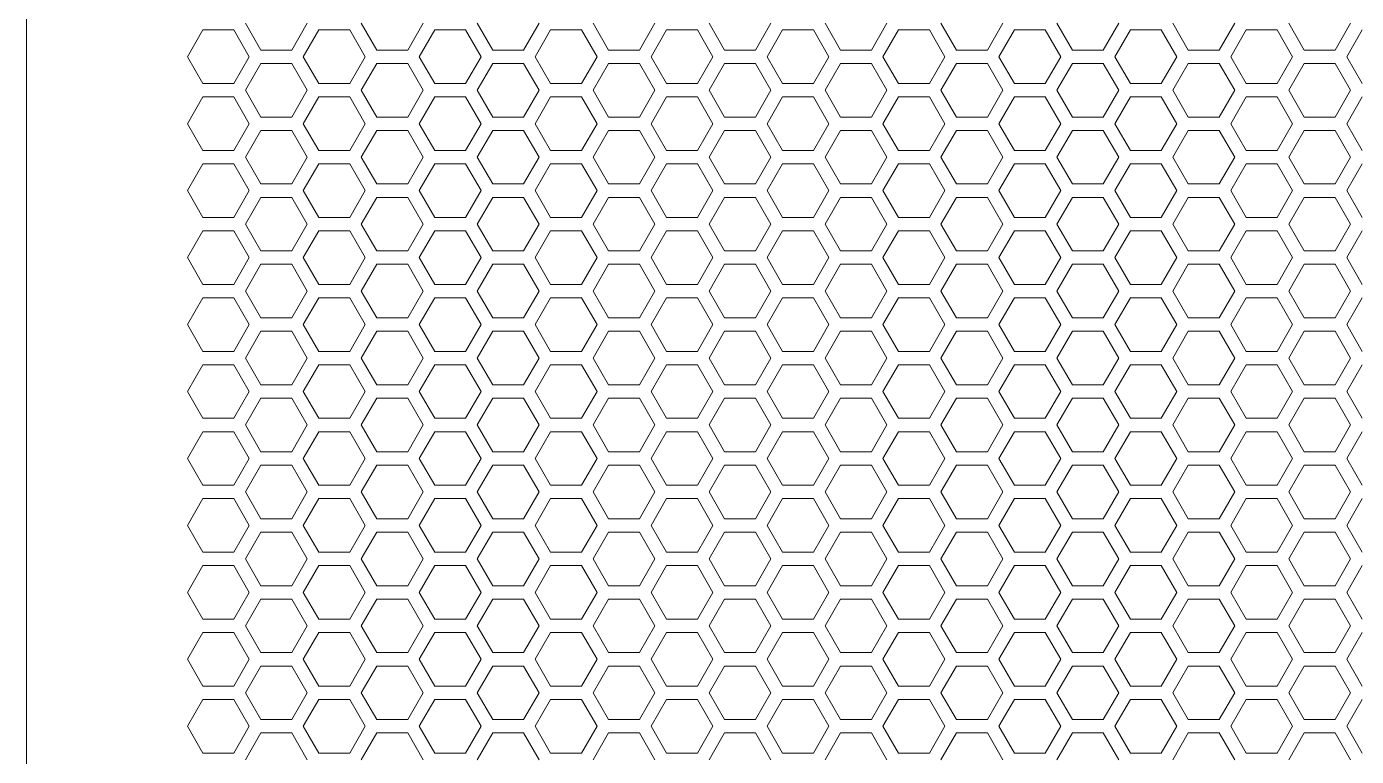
# Model space of a CAD drawing. Header units: millimetres. Extents: x 0 to 60, y -18 to 180.
# Drawn here: x 0 to 29.8, y 115.18 to 131.53 of the extents above; entities that cross this region are included whole.
import ezdxf

# ---------------------------------------------------------------- set-up
doc = ezdxf.new("R2010")
doc.units = ezdxf.units.MM

msp = doc.modelspace()

# ---------------------------------------------------------------- linework, layer by layer
at = {"lineweight": 5}
msp.add_line((0, 179), (0, 0), dxfattribs=at)
at = {"color": 0, "lineweight": 5}
for p, q in [((3.95, 131.458), (3.603, 130.858)), ((4.643, 131.458), (3.95, 131.458)), ((4.989, 130.858), (4.643, 131.458)), ((4.902, 131.608), (5.249, 131.008)), ((5.942, 131.008), (6.288, 131.608)), ((6.548, 131.458), (6.201, 130.858)), ((7.241, 131.458), (6.548, 131.458)), ((7.587, 130.858), (7.241, 131.458)), ((7.5, 131.608), (7.847, 131.008)), ((8.54, 131.008), (8.886, 131.608)), ((9.146, 131.458), (8.799, 130.858)), ((9.839, 131.458), (9.146, 131.458)), ((10.185, 130.858), (9.839, 131.458)), ((10.098, 131.608), (10.445, 131.008)), ((11.138, 131.008), (11.484, 131.608)), ((11.744, 131.458), (11.397, 130.858)), ((12.437, 131.458), (11.744, 131.458)), ((12.783, 130.858), (12.437, 131.458)), ((12.696, 131.608), (13.043, 131.008)), ((13.736, 131.008), (14.082, 131.608)), ((14.342, 131.458), (13.995, 130.858)), ((15.035, 131.458), (14.342, 131.458)), ((15.381, 130.858), (15.035, 131.458)), ((15.294, 131.608), (15.641, 131.008)), ((16.334, 131.008), (16.68, 131.608)), ((16.94, 131.458), (16.593, 130.858)), ((17.633, 131.458), (16.94, 131.458)), ((17.979, 130.858), (17.633, 131.458)), ((17.892, 131.608), (18.239, 131.008)), ((18.932, 131.008), (19.278, 131.608)), ((19.538, 131.458), (19.191, 130.858)), ((20.231, 131.458), (19.538, 131.458)), ((20.577, 130.858), (20.231, 131.458)), ((20.49, 131.608), (20.837, 131.008)), ((21.53, 131.008), (21.876, 131.608)), ((22.136, 131.458), (21.789, 130.858)), ((22.829, 131.458), (22.136, 131.458)), ((23.175, 130.858), (22.829, 131.458)), ((23.088, 131.608), (23.435, 131.008)), ((24.128, 131.008), (24.474, 131.608)), ((24.734, 131.458), (24.387, 130.858)), ((25.427, 131.458), (24.734, 131.458)), ((25.773, 130.858), (25.427, 131.458)), ((25.686, 131.608), (26.033, 131.008)), ((26.726, 131.008), (27.072, 131.608)), ((27.332, 131.458), (26.985, 130.858)), ((28.025, 131.458), (27.332, 131.458)), ((28.371, 130.858), (28.025, 131.458)), ((28.284, 131.608), (28.631, 131.008)), ((29.324, 131.008), (29.67, 131.608)), ((29.93, 131.458), (29.583, 130.858)), ((3.603, 130.858), (3.95, 130.258)), ((4.643, 130.258), (4.989, 130.858)), ((5.249, 131.008), (5.942, 131.008)), ((6.201, 130.858), (6.548, 130.258)), ((7.241, 130.258), (7.587, 130.858)), ((7.847, 131.008), (8.54, 131.008)), ((8.799, 130.858), (9.146, 130.258)), ((9.839, 130.258), (10.185, 130.858)), ((10.445, 131.008), (11.138, 131.008)), ((11.397, 130.858), (11.744, 130.258)), ((12.437, 130.258), (12.783, 130.858)), ((13.043, 131.008), (13.736, 131.008)), ((13.995, 130.858), (14.342, 130.258)), ((15.035, 130.258), (15.381, 130.858)), ((15.641, 131.008), (16.334, 131.008)), ((16.593, 130.858), (16.94, 130.258)), ((17.633, 130.258), (17.979, 130.858)), ((18.239, 131.008), (18.932, 131.008)), ((19.191, 130.858), (19.538, 130.258)), ((20.231, 130.258), (20.577, 130.858)), ((20.837, 131.008), (21.53, 131.008)), ((21.789, 130.858), (22.136, 130.258)), ((22.829, 130.258), (23.175, 130.858)), ((23.435, 131.008), (24.128, 131.008)), ((24.387, 130.858), (24.734, 130.258)), ((25.427, 130.258), (25.773, 130.858)), ((26.033, 131.008), (26.726, 131.008)), ((26.985, 130.858), (27.332, 130.258)), ((28.025, 130.258), (28.371, 130.858)), ((28.631, 131.008), (29.324, 131.008)), ((29.583, 130.858), (29.93, 130.258)), ((5.249, 130.708), (4.902, 130.108)), ((5.942, 130.708), (5.249, 130.708)), ((6.288, 130.108), (5.942, 130.708)), ((7.847, 130.708), (7.5, 130.108)), ((8.54, 130.708), (7.847, 130.708)), ((8.886, 130.108), (8.54, 130.708)), ((10.445, 130.708), (10.098, 130.108)), ((11.138, 130.708), (10.445, 130.708)), ((11.484, 130.108), (11.138, 130.708)), ((13.043, 130.708), (12.696, 130.108)), ((13.736, 130.708), (13.043, 130.708)), ((14.082, 130.108), (13.736, 130.708)), ((15.641, 130.708), (15.294, 130.108)), ((16.334, 130.708), (15.641, 130.708)), ((16.68, 130.108), (16.334, 130.708)), ((18.239, 130.708), (17.892, 130.108)), ((18.932, 130.708), (18.239, 130.708)), ((19.278, 130.108), (18.932, 130.708)), ((20.837, 130.708), (20.49, 130.108)), ((21.53, 130.708), (20.837, 130.708)), ((21.876, 130.108), (21.53, 130.708)), ((23.435, 130.708), (23.088, 130.108)), ((24.128, 130.708), (23.435, 130.708)), ((24.474, 130.108), (24.128, 130.708)), ((26.033, 130.708), (25.686, 130.108)), ((26.726, 130.708), (26.033, 130.708)), ((27.072, 130.108), (26.726, 130.708)), ((28.631, 130.708), (28.284, 130.108)), ((29.324, 130.708), (28.631, 130.708)), ((29.67, 130.108), (29.324, 130.708)), ((3.95, 130.258), (4.643, 130.258)), ((6.548, 130.258), (7.241, 130.258)), ((9.146, 130.258), (9.839, 130.258)), ((11.744, 130.258), (12.437, 130.258)), ((14.342, 130.258), (15.035, 130.258)), ((16.94, 130.258), (17.633, 130.258)), ((19.538, 130.258), (20.231, 130.258)), ((22.136, 130.258), (22.829, 130.258)), ((24.734, 130.258), (25.427, 130.258)), ((27.332, 130.258), (28.025, 130.258)), ((3.95, 129.958), (3.603, 129.358)), ((4.643, 129.958), (3.95, 129.958)), ((4.989, 129.358), (4.643, 129.958)), ((4.902, 130.108), (5.249, 129.508)), ((5.942, 129.508), (6.288, 130.108)), ((6.548, 129.958), (6.201, 129.358)), ((7.241, 129.958), (6.548, 129.958)), ((7.587, 129.358), (7.241, 129.958)), ((7.5, 130.108), (7.847, 129.508)), ((8.54, 129.508), (8.886, 130.108)), ((9.146, 129.958), (8.799, 129.358)), ((9.839, 129.958), (9.146, 129.958)), ((10.185, 129.358), (9.839, 129.958)), ((10.098, 130.108), (10.445, 129.508)), ((11.138, 129.508), (11.484, 130.108)), ((11.744, 129.958), (11.397, 129.358)), ((12.437, 129.958), (11.744, 129.958)), ((12.783, 129.358), (12.437, 129.958)), ((12.696, 130.108), (13.043, 129.508)), ((13.736, 129.508), (14.082, 130.108)), ((14.342, 129.958), (13.995, 129.358)), ((15.035, 129.958), (14.342, 129.958)), ((15.381, 129.358), (15.035, 129.958)), ((15.294, 130.108), (15.641, 129.508)), ((16.334, 129.508), (16.68, 130.108)), ((16.94, 129.958), (16.593, 129.358)), ((17.633, 129.958), (16.94, 129.958)), ((17.979, 129.358), (17.633, 129.958)), ((17.892, 130.108), (18.239, 129.508)), ((18.932, 129.508), (19.278, 130.108)), ((19.538, 129.958), (19.191, 129.358)), ((20.231, 129.958), (19.538, 129.958)), ((20.577, 129.358), (20.231, 129.958)), ((20.49, 130.108), (20.837, 129.508)), ((21.53, 129.508), (21.876, 130.108)), ((22.136, 129.958), (21.789, 129.358)), ((22.829, 129.958), (22.136, 129.958)), ((23.175, 129.358), (22.829, 129.958)), ((23.088, 130.108), (23.435, 129.508)), ((24.128, 129.508), (24.474, 130.108)), ((24.734, 129.958), (24.387, 129.358)), ((25.427, 129.958), (24.734, 129.958)), ((25.773, 129.358), (25.427, 129.958)), ((25.686, 130.108), (26.033, 129.508)), ((26.726, 129.508), (27.072, 130.108)), ((27.332, 129.958), (26.985, 129.358)), ((28.025, 129.958), (27.332, 129.958)), ((28.371, 129.358), (28.025, 129.958)), ((28.284, 130.108), (28.631, 129.508)), ((29.324, 129.508), (29.67, 130.108)), ((29.93, 129.958), (29.583, 129.358)), ((3.603, 129.358), (3.95, 128.758)), ((4.643, 128.758), (4.989, 129.358)), ((5.249, 129.508), (5.942, 129.508)), ((6.201, 129.358), (6.548, 128.758)), ((7.241, 128.758), (7.587, 129.358)), ((7.847, 129.508), (8.54, 129.508)), ((8.799, 129.358), (9.146, 128.758)), ((9.839, 128.758), (10.185, 129.358)), ((10.445, 129.508), (11.138, 129.508)), ((11.397, 129.358), (11.744, 128.758)), ((12.437, 128.758), (12.783, 129.358)), ((13.043, 129.508), (13.736, 129.508)), ((13.995, 129.358), (14.342, 128.758)), ((15.035, 128.758), (15.381, 129.358)), ((15.641, 129.508), (16.334, 129.508)), ((16.593, 129.358), (16.94, 128.758)), ((17.633, 128.758), (17.979, 129.358)), ((18.239, 129.508), (18.932, 129.508)), ((19.191, 129.358), (19.538, 128.758)), ((20.231, 128.758), (20.577, 129.358)), ((20.837, 129.508), (21.53, 129.508)), ((21.789, 129.358), (22.136, 128.758)), ((22.829, 128.758), (23.175, 129.358)), ((23.435, 129.508), (24.128, 129.508)), ((24.387, 129.358), (24.734, 128.758)), ((25.427, 128.758), (25.773, 129.358)), ((26.033, 129.508), (26.726, 129.508)), ((26.985, 129.358), (27.332, 128.758)), ((28.025, 128.758), (28.371, 129.358)), ((28.631, 129.508), (29.324, 129.508)), ((29.583, 129.358), (29.93, 128.758)), ((5.249, 129.208), (4.902, 128.608)), ((5.942, 129.208), (5.249, 129.208)), ((6.288, 128.608), (5.942, 129.208)), ((7.847, 129.208), (7.5, 128.608)), ((8.54, 129.208), (7.847, 129.208)), ((8.886, 128.608), (8.54, 129.208)), ((10.445, 129.208), (10.098, 128.608)), ((11.138, 129.208), (10.445, 129.208)), ((11.484, 128.608), (11.138, 129.208)), ((13.043, 129.208), (12.696, 128.608)), ((13.736, 129.208), (13.043, 129.208)), ((14.082, 128.608), (13.736, 129.208)), ((15.641, 129.208), (15.294, 128.608)), ((16.334, 129.208), (15.641, 129.208)), ((16.68, 128.608), (16.334, 129.208)), ((18.239, 129.208), (17.892, 128.608)), ((18.932, 129.208), (18.239, 129.208)), ((19.278, 128.608), (18.932, 129.208)), ((20.837, 129.208), (20.49, 128.608)), ((21.53, 129.208), (20.837, 129.208)), ((21.876, 128.608), (21.53, 129.208)), ((23.435, 129.208), (23.088, 128.608)), ((24.128, 129.208), (23.435, 129.208)), ((24.474, 128.608), (24.128, 129.208)), ((26.033, 129.208), (25.686, 128.608)), ((26.726, 129.208), (26.033, 129.208)), ((27.072, 128.608), (26.726, 129.208)), ((28.631, 129.208), (28.284, 128.608)), ((29.324, 129.208), (28.631, 129.208)), ((29.67, 128.608), (29.324, 129.208)), ((3.95, 128.758), (4.643, 128.758)), ((6.548, 128.758), (7.241, 128.758)), ((9.146, 128.758), (9.839, 128.758)), ((11.744, 128.758), (12.437, 128.758)), ((14.342, 128.758), (15.035, 128.758)), ((16.94, 128.758), (17.633, 128.758)), ((19.538, 128.758), (20.231, 128.758)), ((22.136, 128.758), (22.829, 128.758)), ((24.734, 128.758), (25.427, 128.758)), ((27.332, 128.758), (28.025, 128.758)), ((3.95, 128.458), (3.603, 127.858)), ((4.643, 128.458), (3.95, 128.458)), ((4.989, 127.858), (4.643, 128.458)), ((4.902, 128.608), (5.249, 128.008)), ((5.942, 128.008), (6.288, 128.608)), ((6.548, 128.458), (6.201, 127.858)), ((7.241, 128.458), (6.548, 128.458)), ((7.587, 127.858), (7.241, 128.458)), ((7.5, 128.608), (7.847, 128.008)), ((8.54, 128.008), (8.886, 128.608)), ((9.146, 128.458), (8.799, 127.858)), ((9.839, 128.458), (9.146, 128.458)), ((10.185, 127.858), (9.839, 128.458)), ((10.098, 128.608), (10.445, 128.008)), ((11.138, 128.008), (11.484, 128.608)), ((11.744, 128.458), (11.397, 127.858)), ((12.437, 128.458), (11.744, 128.458)), ((12.783, 127.858), (12.437, 128.458)), ((12.696, 128.608), (13.043, 128.008)), ((13.736, 128.008), (14.082, 128.608)), ((14.342, 128.458), (13.995, 127.858)), ((15.035, 128.458), (14.342, 128.458)), ((15.381, 127.858), (15.035, 128.458)), ((15.294, 128.608), (15.641, 128.008)), ((16.334, 128.008), (16.68, 128.608)), ((16.94, 128.458), (16.593, 127.858)), ((17.633, 128.458), (16.94, 128.458)), ((17.979, 127.858), (17.633, 128.458)), ((17.892, 128.608), (18.239, 128.008)), ((18.932, 128.008), (19.278, 128.608)), ((19.538, 128.458), (19.191, 127.858)), ((20.231, 128.458), (19.538, 128.458)), ((20.577, 127.858), (20.231, 128.458)), ((20.49, 128.608), (20.837, 128.008)), ((21.53, 128.008), (21.876, 128.608)), ((22.136, 128.458), (21.789, 127.858)), ((22.829, 128.458), (22.136, 128.458)), ((23.175, 127.858), (22.829, 128.458)), ((23.088, 128.608), (23.435, 128.008)), ((24.128, 128.008), (24.474, 128.608)), ((24.734, 128.458), (24.387, 127.858)), ((25.427, 128.458), (24.734, 128.458)), ((25.773, 127.858), (25.427, 128.458)), ((25.686, 128.608), (26.033, 128.008)), ((26.726, 128.008), (27.072, 128.608)), ((27.332, 128.458), (26.985, 127.858)), ((28.025, 128.458), (27.332, 128.458)), ((28.371, 127.858), (28.025, 128.458)), ((28.284, 128.608), (28.631, 128.008)), ((29.324, 128.008), (29.67, 128.608)), ((29.93, 128.458), (29.583, 127.858)), ((3.603, 127.858), (3.95, 127.258)), ((4.643, 127.258), (4.989, 127.858)), ((5.249, 128.008), (5.942, 128.008)), ((6.201, 127.858), (6.548, 127.258)), ((7.241, 127.258), (7.587, 127.858)), ((7.847, 128.008), (8.54, 128.008)), ((8.799, 127.858), (9.146, 127.258)), ((9.839, 127.258), (10.185, 127.858)), ((10.445, 128.008), (11.138, 128.008)), ((11.397, 127.858), (11.744, 127.258)), ((12.437, 127.258), (12.783, 127.858)), ((13.043, 128.008), (13.736, 128.008)), ((13.995, 127.858), (14.342, 127.258)), ((15.035, 127.258), (15.381, 127.858)), ((15.641, 128.008), (16.334, 128.008)), ((16.593, 127.858), (16.94, 127.258)), ((17.633, 127.258), (17.979, 127.858)), ((18.239, 128.008), (18.932, 128.008)), ((19.191, 127.858), (19.538, 127.258)), ((20.231, 127.258), (20.577, 127.858)), ((20.837, 128.008), (21.53, 128.008)), ((21.789, 127.858), (22.136, 127.258)), ((22.829, 127.258), (23.175, 127.858)), ((23.435, 128.008), (24.128, 128.008)), ((24.387, 127.858), (24.734, 127.258)), ((25.427, 127.258), (25.773, 127.858)), ((26.033, 128.008), (26.726, 128.008)), ((26.985, 127.858), (27.332, 127.258)), ((28.025, 127.258), (28.371, 127.858)), ((28.631, 128.008), (29.324, 128.008)), ((29.583, 127.858), (29.93, 127.258)), ((5.249, 127.708), (4.902, 127.108)), ((5.942, 127.708), (5.249, 127.708)), ((6.288, 127.108), (5.942, 127.708)), ((7.847, 127.708), (7.5, 127.108)), ((8.54, 127.708), (7.847, 127.708)), ((8.886, 127.108), (8.54, 127.708)), ((10.445, 127.708), (10.098, 127.108)), ((11.138, 127.708), (10.445, 127.708)), ((11.484, 127.108), (11.138, 127.708)), ((13.043, 127.708), (12.696, 127.108)), ((13.736, 127.708), (13.043, 127.708)), ((14.082, 127.108), (13.736, 127.708)), ((15.641, 127.708), (15.294, 127.108)), ((16.334, 127.708), (15.641, 127.708)), ((16.68, 127.108), (16.334, 127.708)), ((18.239, 127.708), (17.892, 127.108)), ((18.932, 127.708), (18.239, 127.708)), ((19.278, 127.108), (18.932, 127.708)), ((20.837, 127.708), (20.49, 127.108)), ((21.53, 127.708), (20.837, 127.708)), ((21.876, 127.108), (21.53, 127.708)), ((23.435, 127.708), (23.088, 127.108)), ((24.128, 127.708), (23.435, 127.708)), ((24.474, 127.108), (24.128, 127.708)), ((26.033, 127.708), (25.686, 127.108)), ((26.726, 127.708), (26.033, 127.708)), ((27.072, 127.108), (26.726, 127.708)), ((28.631, 127.708), (28.284, 127.108)), ((29.324, 127.708), (28.631, 127.708)), ((29.67, 127.108), (29.324, 127.708)), ((3.95, 127.258), (4.643, 127.258)), ((6.548, 127.258), (7.241, 127.258)), ((9.146, 127.258), (9.839, 127.258)), ((11.744, 127.258), (12.437, 127.258)), ((14.342, 127.258), (15.035, 127.258)), ((16.94, 127.258), (17.633, 127.258)), ((19.538, 127.258), (20.231, 127.258)), ((22.136, 127.258), (22.829, 127.258)), ((24.734, 127.258), (25.427, 127.258)), ((27.332, 127.258), (28.025, 127.258)), ((3.95, 126.958), (3.603, 126.358)), ((4.643, 126.958), (3.95, 126.958)), ((4.989, 126.358), (4.643, 126.958)), ((4.902, 127.108), (5.249, 126.508)), ((5.942, 126.508), (6.288, 127.108)), ((6.548, 126.958), (6.201, 126.358)), ((7.241, 126.958), (6.548, 126.958)), ((7.587, 126.358), (7.241, 126.958)), ((7.5, 127.108), (7.847, 126.508)), ((8.54, 126.508), (8.886, 127.108)), ((9.146, 126.958), (8.799, 126.358)), ((9.839, 126.958), (9.146, 126.958)), ((10.185, 126.358), (9.839, 126.958)), ((10.098, 127.108), (10.445, 126.508)), ((11.138, 126.508), (11.484, 127.108)), ((11.744, 126.958), (11.397, 126.358)), ((12.437, 126.958), (11.744, 126.958)), ((12.783, 126.358), (12.437, 126.958)), ((12.696, 127.108), (13.043, 126.508)), ((13.736, 126.508), (14.082, 127.108)), ((14.342, 126.958), (13.995, 126.358)), ((15.035, 126.958), (14.342, 126.958)), ((15.381, 126.358), (15.035, 126.958)), ((15.294, 127.108), (15.641, 126.508)), ((16.334, 126.508), (16.68, 127.108)), ((16.94, 126.958), (16.593, 126.358)), ((17.633, 126.958), (16.94, 126.958)), ((17.979, 126.358), (17.633, 126.958)), ((17.892, 127.108), (18.239, 126.508)), ((18.932, 126.508), (19.278, 127.108)), ((19.538, 126.958), (19.191, 126.358)), ((20.231, 126.958), (19.538, 126.958)), ((20.577, 126.358), (20.231, 126.958)), ((20.49, 127.108), (20.837, 126.508)), ((21.53, 126.508), (21.876, 127.108)), ((22.136, 126.958), (21.789, 126.358)), ((22.829, 126.958), (22.136, 126.958)), ((23.175, 126.358), (22.829, 126.958)), ((23.088, 127.108), (23.435, 126.508)), ((24.128, 126.508), (24.474, 127.108)), ((24.734, 126.958), (24.387, 126.358)), ((25.427, 126.958), (24.734, 126.958)), ((25.773, 126.358), (25.427, 126.958)), ((25.686, 127.108), (26.033, 126.508)), ((26.726, 126.508), (27.072, 127.108)), ((27.332, 126.958), (26.985, 126.358)), ((28.025, 126.958), (27.332, 126.958)), ((28.371, 126.358), (28.025, 126.958)), ((28.284, 127.108), (28.631, 126.508)), ((29.324, 126.508), (29.67, 127.108)), ((29.93, 126.958), (29.583, 126.358)), ((3.603, 126.358), (3.95, 125.758)), ((4.643, 125.758), (4.989, 126.358)), ((5.249, 126.508), (5.942, 126.508)), ((6.201, 126.358), (6.548, 125.758)), ((7.241, 125.758), (7.587, 126.358)), ((7.847, 126.508), (8.54, 126.508)), ((8.799, 126.358), (9.146, 125.758)), ((9.839, 125.758), (10.185, 126.358)), ((10.445, 126.508), (11.138, 126.508)), ((11.397, 126.358), (11.744, 125.758)), ((12.437, 125.758), (12.783, 126.358)), ((13.043, 126.508), (13.736, 126.508)), ((13.995, 126.358), (14.342, 125.758)), ((15.035, 125.758), (15.381, 126.358)), ((15.641, 126.508), (16.334, 126.508)), ((16.593, 126.358), (16.94, 125.758)), ((17.633, 125.758), (17.979, 126.358)), ((18.239, 126.508), (18.932, 126.508)), ((19.191, 126.358), (19.538, 125.758)), ((20.231, 125.758), (20.577, 126.358)), ((20.837, 126.508), (21.53, 126.508)), ((21.789, 126.358), (22.136, 125.758)), ((22.829, 125.758), (23.175, 126.358)), ((23.435, 126.508), (24.128, 126.508)), ((24.387, 126.358), (24.734, 125.758)), ((25.427, 125.758), (25.773, 126.358)), ((26.033, 126.508), (26.726, 126.508)), ((26.985, 126.358), (27.332, 125.758)), ((28.025, 125.758), (28.371, 126.358)), ((28.631, 126.508), (29.324, 126.508)), ((29.583, 126.358), (29.93, 125.758)), ((5.249, 126.208), (4.902, 125.608)), ((5.942, 126.208), (5.249, 126.208)), ((6.288, 125.608), (5.942, 126.208)), ((7.847, 126.208), (7.5, 125.608)), ((8.54, 126.208), (7.847, 126.208)), ((8.886, 125.608), (8.54, 126.208)), ((10.445, 126.208), (10.098, 125.608)), ((11.138, 126.208), (10.445, 126.208)), ((11.484, 125.608), (11.138, 126.208)), ((13.043, 126.208), (12.696, 125.608)), ((13.736, 126.208), (13.043, 126.208)), ((14.082, 125.608), (13.736, 126.208)), ((15.641, 126.208), (15.294, 125.608)), ((16.334, 126.208), (15.641, 126.208)), ((16.68, 125.608), (16.334, 126.208)), ((18.239, 126.208), (17.892, 125.608)), ((18.932, 126.208), (18.239, 126.208)), ((19.278, 125.608), (18.932, 126.208)), ((20.837, 126.208), (20.49, 125.608)), ((21.53, 126.208), (20.837, 126.208)), ((21.876, 125.608), (21.53, 126.208)), ((23.435, 126.208), (23.088, 125.608)), ((24.128, 126.208), (23.435, 126.208)), ((24.474, 125.608), (24.128, 126.208)), ((26.033, 126.208), (25.686, 125.608)), ((26.726, 126.208), (26.033, 126.208)), ((27.072, 125.608), (26.726, 126.208)), ((28.631, 126.208), (28.284, 125.608)), ((29.324, 126.208), (28.631, 126.208)), ((29.67, 125.608), (29.324, 126.208)), ((3.95, 125.758), (4.643, 125.758)), ((6.548, 125.758), (7.241, 125.758)), ((9.146, 125.758), (9.839, 125.758)), ((11.744, 125.758), (12.437, 125.758)), ((14.342, 125.758), (15.035, 125.758)), ((16.94, 125.758), (17.633, 125.758)), ((19.538, 125.758), (20.231, 125.758)), ((22.136, 125.758), (22.829, 125.758)), ((24.734, 125.758), (25.427, 125.758)), ((27.332, 125.758), (28.025, 125.758)), ((3.95, 125.458), (3.603, 124.858)), ((4.643, 125.458), (3.95, 125.458)), ((4.989, 124.858), (4.643, 125.458)), ((4.902, 125.608), (5.249, 125.008)), ((5.942, 125.008), (6.288, 125.608)), ((6.548, 125.458), (6.201, 124.858)), ((7.241, 125.458), (6.548, 125.458)), ((7.587, 124.858), (7.241, 125.458)), ((7.5, 125.608), (7.847, 125.008)), ((8.54, 125.008), (8.886, 125.608)), ((9.146, 125.458), (8.799, 124.858)), ((9.839, 125.458), (9.146, 125.458)), ((10.185, 124.858), (9.839, 125.458)), ((10.098, 125.608), (10.445, 125.008)), ((11.138, 125.008), (11.484, 125.608)), ((11.744, 125.458), (11.397, 124.858)), ((12.437, 125.458), (11.744, 125.458)), ((12.783, 124.858), (12.437, 125.458)), ((12.696, 125.608), (13.043, 125.008)), ((13.736, 125.008), (14.082, 125.608)), ((14.342, 125.458), (13.995, 124.858)), ((15.035, 125.458), (14.342, 125.458)), ((15.381, 124.858), (15.035, 125.458)), ((15.294, 125.608), (15.641, 125.008)), ((16.334, 125.008), (16.68, 125.608)), ((16.94, 125.458), (16.593, 124.858)), ((17.633, 125.458), (16.94, 125.458)), ((17.979, 124.858), (17.633, 125.458)), ((17.892, 125.608), (18.239, 125.008)), ((18.932, 125.008), (19.278, 125.608)), ((19.538, 125.458), (19.191, 124.858)), ((20.231, 125.458), (19.538, 125.458)), ((20.577, 124.858), (20.231, 125.458)), ((20.49, 125.608), (20.837, 125.008)), ((21.53, 125.008), (21.876, 125.608)), ((22.136, 125.458), (21.789, 124.858)), ((22.829, 125.458), (22.136, 125.458)), ((23.175, 124.858), (22.829, 125.458)), ((23.088, 125.608), (23.435, 125.008)), ((24.128, 125.008), (24.474, 125.608)), ((24.734, 125.458), (24.387, 124.858)), ((25.427, 125.458), (24.734, 125.458)), ((25.773, 124.858), (25.427, 125.458)), ((25.686, 125.608), (26.033, 125.008)), ((26.726, 125.008), (27.072, 125.608)), ((27.332, 125.458), (26.985, 124.858)), ((28.025, 125.458), (27.332, 125.458)), ((28.371, 124.858), (28.025, 125.458)), ((28.284, 125.608), (28.631, 125.008)), ((29.324, 125.008), (29.67, 125.608)), ((29.93, 125.458), (29.583, 124.858)), ((5.249, 125.008), (5.942, 125.008)), ((7.847, 125.008), (8.54, 125.008)), ((10.445, 125.008), (11.138, 125.008)), ((13.043, 125.008), (13.736, 125.008)), ((15.641, 125.008), (16.334, 125.008)), ((18.239, 125.008), (18.932, 125.008)), ((20.837, 125.008), (21.53, 125.008)), ((23.435, 125.008), (24.128, 125.008)), ((26.033, 125.008), (26.726, 125.008)), ((28.631, 125.008), (29.324, 125.008)), ((3.603, 124.858), (3.95, 124.258)), ((4.643, 124.258), (4.989, 124.858)), ((5.249, 124.708), (4.902, 124.108)), ((5.942, 124.708), (5.249, 124.708)), ((6.288, 124.108), (5.942, 124.708)), ((6.201, 124.858), (6.548, 124.258)), ((7.241, 124.258), (7.587, 124.858)), ((7.847, 124.708), (7.5, 124.108)), ((8.54, 124.708), (7.847, 124.708)), ((8.886, 124.108), (8.54, 124.708)), ((8.799, 124.858), (9.146, 124.258)), ((9.839, 124.258), (10.185, 124.858)), ((10.445, 124.708), (10.098, 124.108)), ((11.138, 124.708), (10.445, 124.708)), ((11.484, 124.108), (11.138, 124.708)), ((11.397, 124.858), (11.744, 124.258)), ((12.437, 124.258), (12.783, 124.858)), ((13.043, 124.708), (12.696, 124.108)), ((13.736, 124.708), (13.043, 124.708)), ((14.082, 124.108), (13.736, 124.708)), ((13.995, 124.858), (14.342, 124.258)), ((15.035, 124.258), (15.381, 124.858)), ((15.641, 124.708), (15.294, 124.108)), ((16.334, 124.708), (15.641, 124.708)), ((16.68, 124.108), (16.334, 124.708)), ((16.593, 124.858), (16.94, 124.258)), ((17.633, 124.258), (17.979, 124.858)), ((18.239, 124.708), (17.892, 124.108)), ((18.932, 124.708), (18.239, 124.708)), ((19.278, 124.108), (18.932, 124.708)), ((19.191, 124.858), (19.538, 124.258)), ((20.231, 124.258), (20.577, 124.858)), ((20.837, 124.708), (20.49, 124.108)), ((21.53, 124.708), (20.837, 124.708)), ((21.876, 124.108), (21.53, 124.708)), ((21.789, 124.858), (22.136, 124.258)), ((22.829, 124.258), (23.175, 124.858)), ((23.435, 124.708), (23.088, 124.108)), ((24.128, 124.708), (23.435, 124.708)), ((24.474, 124.108), (24.128, 124.708)), ((24.387, 124.858), (24.734, 124.258)), ((25.427, 124.258), (25.773, 124.858)), ((26.033, 124.708), (25.686, 124.108)), ((26.726, 124.708), (26.033, 124.708)), ((27.072, 124.108), (26.726, 124.708)), ((26.985, 124.858), (27.332, 124.258)), ((28.025, 124.258), (28.371, 124.858)), ((28.631, 124.708), (28.284, 124.108)), ((29.324, 124.708), (28.631, 124.708)), ((29.67, 124.108), (29.324, 124.708)), ((29.583, 124.858), (29.93, 124.258)), ((3.95, 124.258), (4.643, 124.258)), ((4.902, 124.108), (5.249, 123.508)), ((5.942, 123.508), (6.288, 124.108)), ((6.548, 124.258), (7.241, 124.258)), ((7.5, 124.108), (7.847, 123.508)), ((8.54, 123.508), (8.886, 124.108)), ((9.146, 124.258), (9.839, 124.258)), ((10.098, 124.108), (10.445, 123.508)), ((11.138, 123.508), (11.484, 124.108)), ((11.744, 124.258), (12.437, 124.258)), ((12.696, 124.108), (13.043, 123.508)), ((13.736, 123.508), (14.082, 124.108)), ((14.342, 124.258), (15.035, 124.258)), ((15.294, 124.108), (15.641, 123.508)), ((16.334, 123.508), (16.68, 124.108)), ((16.94, 124.258), (17.633, 124.258)), ((17.892, 124.108), (18.239, 123.508)), ((18.932, 123.508), (19.278, 124.108)), ((19.538, 124.258), (20.231, 124.258)), ((20.49, 124.108), (20.837, 123.508)), ((21.53, 123.508), (21.876, 124.108)), ((22.136, 124.258), (22.829, 124.258)), ((23.088, 124.108), (23.435, 123.508)), ((24.128, 123.508), (24.474, 124.108)), ((24.734, 124.258), (25.427, 124.258)), ((25.686, 124.108), (26.033, 123.508)), ((26.726, 123.508), (27.072, 124.108)), ((27.332, 124.258), (28.025, 124.258)), ((28.284, 124.108), (28.631, 123.508)), ((29.324, 123.508), (29.67, 124.108)), ((3.95, 123.958), (3.603, 123.358)), ((4.643, 123.958), (3.95, 123.958)), ((4.989, 123.358), (4.643, 123.958)), ((6.548, 123.958), (6.201, 123.358)), ((7.241, 123.958), (6.548, 123.958)), ((7.587, 123.358), (7.241, 123.958)), ((9.146, 123.958), (8.799, 123.358)), ((9.839, 123.958), (9.146, 123.958)), ((10.185, 123.358), (9.839, 123.958)), ((11.744, 123.958), (11.397, 123.358)), ((12.437, 123.958), (11.744, 123.958)), ((12.783, 123.358), (12.437, 123.958)), ((14.342, 123.958), (13.995, 123.358)), ((15.035, 123.958), (14.342, 123.958)), ((15.381, 123.358), (15.035, 123.958)), ((16.94, 123.958), (16.593, 123.358)), ((17.633, 123.958), (16.94, 123.958)), ((17.979, 123.358), (17.633, 123.958)), ((19.538, 123.958), (19.191, 123.358)), ((20.231, 123.958), (19.538, 123.958)), ((20.577, 123.358), (20.231, 123.958)), ((22.136, 123.958), (21.789, 123.358)), ((22.829, 123.958), (22.136, 123.958)), ((23.175, 123.358), (22.829, 123.958)), ((24.734, 123.958), (24.387, 123.358)), ((25.427, 123.958), (24.734, 123.958)), ((25.773, 123.358), (25.427, 123.958)), ((27.332, 123.958), (26.985, 123.358)), ((28.025, 123.958), (27.332, 123.958)), ((28.371, 123.358), (28.025, 123.958)), ((29.93, 123.958), (29.583, 123.358)), ((5.249, 123.508), (5.942, 123.508)), ((7.847, 123.508), (8.54, 123.508)), ((10.445, 123.508), (11.138, 123.508)), ((13.043, 123.508), (13.736, 123.508)), ((15.641, 123.508), (16.334, 123.508)), ((18.239, 123.508), (18.932, 123.508)), ((20.837, 123.508), (21.53, 123.508)), ((23.435, 123.508), (24.128, 123.508)), ((26.033, 123.508), (26.726, 123.508)), ((28.631, 123.508), (29.324, 123.508)), ((3.603, 123.358), (3.95, 122.758)), ((4.643, 122.758), (4.989, 123.358)), ((5.249, 123.208), (4.902, 122.608)), ((5.942, 123.208), (5.249, 123.208)), ((6.288, 122.608), (5.942, 123.208)), ((6.201, 123.358), (6.548, 122.758)), ((7.241, 122.758), (7.587, 123.358)), ((7.847, 123.208), (7.5, 122.608)), ((8.54, 123.208), (7.847, 123.208)), ((8.886, 122.608), (8.54, 123.208)), ((8.799, 123.358), (9.146, 122.758)), ((9.839, 122.758), (10.185, 123.358)), ((10.445, 123.208), (10.098, 122.608)), ((11.138, 123.208), (10.445, 123.208)), ((11.484, 122.608), (11.138, 123.208)), ((11.397, 123.358), (11.744, 122.758)), ((12.437, 122.758), (12.783, 123.358)), ((13.043, 123.208), (12.696, 122.608)), ((13.736, 123.208), (13.043, 123.208)), ((14.082, 122.608), (13.736, 123.208)), ((13.995, 123.358), (14.342, 122.758)), ((15.035, 122.758), (15.381, 123.358)), ((15.641, 123.208), (15.294, 122.608)), ((16.334, 123.208), (15.641, 123.208)), ((16.68, 122.608), (16.334, 123.208)), ((16.593, 123.358), (16.94, 122.758)), ((17.633, 122.758), (17.979, 123.358)), ((18.239, 123.208), (17.892, 122.608)), ((18.932, 123.208), (18.239, 123.208)), ((19.278, 122.608), (18.932, 123.208)), ((19.191, 123.358), (19.538, 122.758)), ((20.231, 122.758), (20.577, 123.358)), ((20.837, 123.208), (20.49, 122.608)), ((21.53, 123.208), (20.837, 123.208)), ((21.876, 122.608), (21.53, 123.208)), ((21.789, 123.358), (22.136, 122.758)), ((22.829, 122.758), (23.175, 123.358)), ((23.435, 123.208), (23.088, 122.608)), ((24.128, 123.208), (23.435, 123.208)), ((24.474, 122.608), (24.128, 123.208)), ((24.387, 123.358), (24.734, 122.758)), ((25.427, 122.758), (25.773, 123.358)), ((26.033, 123.208), (25.686, 122.608)), ((26.726, 123.208), (26.033, 123.208)), ((27.072, 122.608), (26.726, 123.208)), ((26.985, 123.358), (27.332, 122.758)), ((28.025, 122.758), (28.371, 123.358)), ((28.631, 123.208), (28.284, 122.608)), ((29.324, 123.208), (28.631, 123.208)), ((29.67, 122.608), (29.324, 123.208)), ((29.583, 123.358), (29.93, 122.758)), ((3.95, 122.758), (4.643, 122.758)), ((4.902, 122.608), (5.249, 122.008)), ((5.942, 122.008), (6.288, 122.608)), ((6.548, 122.758), (7.241, 122.758)), ((7.5, 122.608), (7.847, 122.008)), ((8.54, 122.008), (8.886, 122.608)), ((9.146, 122.758), (9.839, 122.758)), ((10.098, 122.608), (10.445, 122.008)), ((11.138, 122.008), (11.484, 122.608)), ((11.744, 122.758), (12.437, 122.758)), ((12.696, 122.608), (13.043, 122.008)), ((13.736, 122.008), (14.082, 122.608)), ((14.342, 122.758), (15.035, 122.758)), ((15.294, 122.608), (15.641, 122.008)), ((16.334, 122.008), (16.68, 122.608)), ((16.94, 122.758), (17.633, 122.758)), ((17.892, 122.608), (18.239, 122.008)), ((18.932, 122.008), (19.278, 122.608)), ((19.538, 122.758), (20.231, 122.758)), ((20.49, 122.608), (20.837, 122.008)), ((21.53, 122.008), (21.876, 122.608)), ((22.136, 122.758), (22.829, 122.758)), ((23.088, 122.608), (23.435, 122.008)), ((24.128, 122.008), (24.474, 122.608)), ((24.734, 122.758), (25.427, 122.758)), ((25.686, 122.608), (26.033, 122.008)), ((26.726, 122.008), (27.072, 122.608)), ((27.332, 122.758), (28.025, 122.758)), ((28.284, 122.608), (28.631, 122.008)), ((29.324, 122.008), (29.67, 122.608)), ((3.95, 122.458), (3.603, 121.858)), ((4.643, 122.458), (3.95, 122.458)), ((4.989, 121.858), (4.643, 122.458)), ((6.548, 122.458), (6.201, 121.858)), ((7.241, 122.458), (6.548, 122.458)), ((7.587, 121.858), (7.241, 122.458)), ((9.146, 122.458), (8.799, 121.858)), ((9.839, 122.458), (9.146, 122.458)), ((10.185, 121.858), (9.839, 122.458)), ((11.744, 122.458), (11.397, 121.858)), ((12.437, 122.458), (11.744, 122.458)), ((12.783, 121.858), (12.437, 122.458)), ((14.342, 122.458), (13.995, 121.858)), ((15.035, 122.458), (14.342, 122.458)), ((15.381, 121.858), (15.035, 122.458)), ((16.94, 122.458), (16.593, 121.858)), ((17.633, 122.458), (16.94, 122.458)), ((17.979, 121.858), (17.633, 122.458)), ((19.538, 122.458), (19.191, 121.858)), ((20.231, 122.458), (19.538, 122.458)), ((20.577, 121.858), (20.231, 122.458)), ((22.136, 122.458), (21.789, 121.858)), ((22.829, 122.458), (22.136, 122.458)), ((23.175, 121.858), (22.829, 122.458)), ((24.734, 122.458), (24.387, 121.858)), ((25.427, 122.458), (24.734, 122.458)), ((25.773, 121.858), (25.427, 122.458)), ((27.332, 122.458), (26.985, 121.858)), ((28.025, 122.458), (27.332, 122.458)), ((28.371, 121.858), (28.025, 122.458)), ((29.93, 122.458), (29.583, 121.858)), ((5.249, 122.008), (5.942, 122.008)), ((7.847, 122.008), (8.54, 122.008)), ((10.445, 122.008), (11.138, 122.008)), ((13.043, 122.008), (13.736, 122.008)), ((15.641, 122.008), (16.334, 122.008)), ((18.239, 122.008), (18.932, 122.008)), ((20.837, 122.008), (21.53, 122.008)), ((23.435, 122.008), (24.128, 122.008)), ((26.033, 122.008), (26.726, 122.008)), ((28.631, 122.008), (29.324, 122.008)), ((3.603, 121.858), (3.95, 121.258)), ((4.643, 121.258), (4.989, 121.858)), ((5.249, 121.708), (4.902, 121.108)), ((5.942, 121.708), (5.249, 121.708)), ((6.288, 121.108), (5.942, 121.708)), ((6.201, 121.858), (6.548, 121.258)), ((7.241, 121.258), (7.587, 121.858)), ((7.847, 121.708), (7.5, 121.108)), ((8.54, 121.708), (7.847, 121.708)), ((8.886, 121.108), (8.54, 121.708)), ((8.799, 121.858), (9.146, 121.258)), ((9.839, 121.258), (10.185, 121.858)), ((10.445, 121.708), (10.098, 121.108)), ((11.138, 121.708), (10.445, 121.708)), ((11.484, 121.108), (11.138, 121.708)), ((11.397, 121.858), (11.744, 121.258)), ((12.437, 121.258), (12.783, 121.858)), ((13.043, 121.708), (12.696, 121.108)), ((13.736, 121.708), (13.043, 121.708)), ((14.082, 121.108), (13.736, 121.708)), ((13.995, 121.858), (14.342, 121.258)), ((15.035, 121.258), (15.381, 121.858)), ((15.641, 121.708), (15.294, 121.108)), ((16.334, 121.708), (15.641, 121.708)), ((16.68, 121.108), (16.334, 121.708)), ((16.593, 121.858), (16.94, 121.258)), ((17.633, 121.258), (17.979, 121.858)), ((18.239, 121.708), (17.892, 121.108)), ((18.932, 121.708), (18.239, 121.708)), ((19.278, 121.108), (18.932, 121.708)), ((19.191, 121.858), (19.538, 121.258)), ((20.231, 121.258), (20.577, 121.858)), ((20.837, 121.708), (20.49, 121.108)), ((21.53, 121.708), (20.837, 121.708)), ((21.876, 121.108), (21.53, 121.708)), ((21.789, 121.858), (22.136, 121.258)), ((22.829, 121.258), (23.175, 121.858)), ((23.435, 121.708), (23.088, 121.108)), ((24.128, 121.708), (23.435, 121.708)), ((24.474, 121.108), (24.128, 121.708)), ((24.387, 121.858), (24.734, 121.258)), ((25.427, 121.258), (25.773, 121.858)), ((26.033, 121.708), (25.686, 121.108)), ((26.726, 121.708), (26.033, 121.708)), ((27.072, 121.108), (26.726, 121.708)), ((26.985, 121.858), (27.332, 121.258)), ((28.025, 121.258), (28.371, 121.858)), ((28.631, 121.708), (28.284, 121.108)), ((29.324, 121.708), (28.631, 121.708)), ((29.67, 121.108), (29.324, 121.708)), ((29.583, 121.858), (29.93, 121.258)), ((3.95, 121.258), (4.643, 121.258)), ((4.902, 121.108), (5.249, 120.508)), ((5.942, 120.508), (6.288, 121.108)), ((6.548, 121.258), (7.241, 121.258)), ((7.5, 121.108), (7.847, 120.508)), ((8.54, 120.508), (8.886, 121.108)), ((9.146, 121.258), (9.839, 121.258)), ((10.098, 121.108), (10.445, 120.508)), ((11.138, 120.508), (11.484, 121.108)), ((11.744, 121.258), (12.437, 121.258)), ((12.696, 121.108), (13.043, 120.508)), ((13.736, 120.508), (14.082, 121.108)), ((14.342, 121.258), (15.035, 121.258)), ((15.294, 121.108), (15.641, 120.508)), ((16.334, 120.508), (16.68, 121.108)), ((16.94, 121.258), (17.633, 121.258)), ((17.892, 121.108), (18.239, 120.508)), ((18.932, 120.508), (19.278, 121.108)), ((19.538, 121.258), (20.231, 121.258)), ((20.49, 121.108), (20.837, 120.508)), ((21.53, 120.508), (21.876, 121.108)), ((22.136, 121.258), (22.829, 121.258)), ((23.088, 121.108), (23.435, 120.508)), ((24.128, 120.508), (24.474, 121.108)), ((24.734, 121.258), (25.427, 121.258)), ((25.686, 121.108), (26.033, 120.508)), ((26.726, 120.508), (27.072, 121.108)), ((27.332, 121.258), (28.025, 121.258)), ((28.284, 121.108), (28.631, 120.508)), ((29.324, 120.508), (29.67, 121.108)), ((3.95, 120.958), (3.603, 120.358)), ((4.643, 120.958), (3.95, 120.958)), ((4.989, 120.358), (4.643, 120.958)), ((6.548, 120.958), (6.201, 120.358)), ((7.241, 120.958), (6.548, 120.958)), ((7.587, 120.358), (7.241, 120.958)), ((9.146, 120.958), (8.799, 120.358)), ((9.839, 120.958), (9.146, 120.958)), ((10.185, 120.358), (9.839, 120.958)), ((11.744, 120.958), (11.397, 120.358)), ((12.437, 120.958), (11.744, 120.958)), ((12.783, 120.358), (12.437, 120.958)), ((14.342, 120.958), (13.995, 120.358)), ((15.035, 120.958), (14.342, 120.958)), ((15.381, 120.358), (15.035, 120.958)), ((16.94, 120.958), (16.593, 120.358)), ((17.633, 120.958), (16.94, 120.958)), ((17.979, 120.358), (17.633, 120.958)), ((19.538, 120.958), (19.191, 120.358)), ((20.231, 120.958), (19.538, 120.958)), ((20.577, 120.358), (20.231, 120.958)), ((22.136, 120.958), (21.789, 120.358)), ((22.829, 120.958), (22.136, 120.958)), ((23.175, 120.358), (22.829, 120.958)), ((24.734, 120.958), (24.387, 120.358)), ((25.427, 120.958), (24.734, 120.958)), ((25.773, 120.358), (25.427, 120.958)), ((27.332, 120.958), (26.985, 120.358)), ((28.025, 120.958), (27.332, 120.958)), ((28.371, 120.358), (28.025, 120.958)), ((29.93, 120.958), (29.583, 120.358)), ((5.249, 120.508), (5.942, 120.508)), ((7.847, 120.508), (8.54, 120.508)), ((10.445, 120.508), (11.138, 120.508)), ((13.043, 120.508), (13.736, 120.508)), ((15.641, 120.508), (16.334, 120.508)), ((18.239, 120.508), (18.932, 120.508)), ((20.837, 120.508), (21.53, 120.508)), ((23.435, 120.508), (24.128, 120.508)), ((26.033, 120.508), (26.726, 120.508)), ((28.631, 120.508), (29.324, 120.508)), ((3.603, 120.358), (3.95, 119.758)), ((4.643, 119.758), (4.989, 120.358)), ((5.249, 120.208), (4.902, 119.608)), ((5.942, 120.208), (5.249, 120.208)), ((6.288, 119.608), (5.942, 120.208)), ((6.201, 120.358), (6.548, 119.758)), ((7.241, 119.758), (7.587, 120.358)), ((7.847, 120.208), (7.5, 119.608)), ((8.54, 120.208), (7.847, 120.208)), ((8.886, 119.608), (8.54, 120.208)), ((8.799, 120.358), (9.146, 119.758)), ((9.839, 119.758), (10.185, 120.358)), ((10.445, 120.208), (10.098, 119.608)), ((11.138, 120.208), (10.445, 120.208)), ((11.484, 119.608), (11.138, 120.208)), ((11.397, 120.358), (11.744, 119.758)), ((12.437, 119.758), (12.783, 120.358)), ((13.043, 120.208), (12.696, 119.608)), ((13.736, 120.208), (13.043, 120.208)), ((14.082, 119.608), (13.736, 120.208)), ((13.995, 120.358), (14.342, 119.758)), ((15.035, 119.758), (15.381, 120.358)), ((15.641, 120.208), (15.294, 119.608)), ((16.334, 120.208), (15.641, 120.208)), ((16.68, 119.608), (16.334, 120.208)), ((16.593, 120.358), (16.94, 119.758)), ((17.633, 119.758), (17.979, 120.358)), ((18.239, 120.208), (17.892, 119.608)), ((18.932, 120.208), (18.239, 120.208)), ((19.278, 119.608), (18.932, 120.208)), ((19.191, 120.358), (19.538, 119.758)), ((20.231, 119.758), (20.577, 120.358)), ((20.837, 120.208), (20.49, 119.608)), ((21.53, 120.208), (20.837, 120.208)), ((21.876, 119.608), (21.53, 120.208)), ((21.789, 120.358), (22.136, 119.758)), ((22.829, 119.758), (23.175, 120.358)), ((23.435, 120.208), (23.088, 119.608)), ((24.128, 120.208), (23.435, 120.208)), ((24.474, 119.608), (24.128, 120.208)), ((24.387, 120.358), (24.734, 119.758)), ((25.427, 119.758), (25.773, 120.358)), ((26.033, 120.208), (25.686, 119.608)), ((26.726, 120.208), (26.033, 120.208)), ((27.072, 119.608), (26.726, 120.208)), ((26.985, 120.358), (27.332, 119.758)), ((28.025, 119.758), (28.371, 120.358)), ((28.631, 120.208), (28.284, 119.608)), ((29.324, 120.208), (28.631, 120.208)), ((29.67, 119.608), (29.324, 120.208)), ((29.583, 120.358), (29.93, 119.758)), ((3.95, 119.758), (4.643, 119.758)), ((4.902, 119.608), (5.249, 119.008)), ((5.942, 119.008), (6.288, 119.608)), ((6.548, 119.758), (7.241, 119.758)), ((7.5, 119.608), (7.847, 119.008)), ((8.54, 119.008), (8.886, 119.608)), ((9.146, 119.758), (9.839, 119.758)), ((10.098, 119.608), (10.445, 119.008)), ((11.138, 119.008), (11.484, 119.608)), ((11.744, 119.758), (12.437, 119.758)), ((12.696, 119.608), (13.043, 119.008)), ((13.736, 119.008), (14.082, 119.608)), ((14.342, 119.758), (15.035, 119.758)), ((15.294, 119.608), (15.641, 119.008)), ((16.334, 119.008), (16.68, 119.608)), ((16.94, 119.758), (17.633, 119.758)), ((17.892, 119.608), (18.239, 119.008)), ((18.932, 119.008), (19.278, 119.608)), ((19.538, 119.758), (20.231, 119.758)), ((20.49, 119.608), (20.837, 119.008)), ((21.53, 119.008), (21.876, 119.608)), ((22.136, 119.758), (22.829, 119.758)), ((23.088, 119.608), (23.435, 119.008)), ((24.128, 119.008), (24.474, 119.608)), ((24.734, 119.758), (25.427, 119.758)), ((25.686, 119.608), (26.033, 119.008)), ((26.726, 119.008), (27.072, 119.608)), ((27.332, 119.758), (28.025, 119.758)), ((28.284, 119.608), (28.631, 119.008)), ((29.324, 119.008), (29.67, 119.608)), ((3.95, 119.458), (3.603, 118.858)), ((4.643, 119.458), (3.95, 119.458)), ((4.989, 118.858), (4.643, 119.458)), ((6.548, 119.458), (6.201, 118.858)), ((7.241, 119.458), (6.548, 119.458)), ((7.587, 118.858), (7.241, 119.458)), ((9.146, 119.458), (8.799, 118.858)), ((9.839, 119.458), (9.146, 119.458)), ((10.185, 118.858), (9.839, 119.458)), ((11.744, 119.458), (11.397, 118.858)), ((12.437, 119.458), (11.744, 119.458)), ((12.783, 118.858), (12.437, 119.458)), ((14.342, 119.458), (13.995, 118.858)), ((15.035, 119.458), (14.342, 119.458)), ((15.381, 118.858), (15.035, 119.458)), ((16.94, 119.458), (16.593, 118.858)), ((17.633, 119.458), (16.94, 119.458)), ((17.979, 118.858), (17.633, 119.458)), ((19.538, 119.458), (19.191, 118.858)), ((20.231, 119.458), (19.538, 119.458)), ((20.577, 118.858), (20.231, 119.458)), ((22.136, 119.458), (21.789, 118.858)), ((22.829, 119.458), (22.136, 119.458)), ((23.175, 118.858), (22.829, 119.458)), ((24.734, 119.458), (24.387, 118.858)), ((25.427, 119.458), (24.734, 119.458)), ((25.773, 118.858), (25.427, 119.458)), ((27.332, 119.458), (26.985, 118.858)), ((28.025, 119.458), (27.332, 119.458)), ((28.371, 118.858), (28.025, 119.458)), ((29.93, 119.458), (29.583, 118.858)), ((5.249, 119.008), (5.942, 119.008)), ((7.847, 119.008), (8.54, 119.008)), ((10.445, 119.008), (11.138, 119.008)), ((13.043, 119.008), (13.736, 119.008)), ((15.641, 119.008), (16.334, 119.008)), ((18.239, 119.008), (18.932, 119.008)), ((20.837, 119.008), (21.53, 119.008)), ((23.435, 119.008), (24.128, 119.008)), ((26.033, 119.008), (26.726, 119.008)), ((28.631, 119.008), (29.324, 119.008)), ((3.603, 118.858), (3.95, 118.258)), ((4.643, 118.258), (4.989, 118.858)), ((5.249, 118.708), (4.902, 118.108)), ((5.942, 118.708), (5.249, 118.708)), ((6.288, 118.108), (5.942, 118.708)), ((6.201, 118.858), (6.548, 118.258)), ((7.241, 118.258), (7.587, 118.858)), ((7.847, 118.708), (7.5, 118.108)), ((8.54, 118.708), (7.847, 118.708)), ((8.886, 118.108), (8.54, 118.708)), ((8.799, 118.858), (9.146, 118.258)), ((9.839, 118.258), (10.185, 118.858)), ((10.445, 118.708), (10.098, 118.108)), ((11.138, 118.708), (10.445, 118.708)), ((11.484, 118.108), (11.138, 118.708)), ((11.397, 118.858), (11.744, 118.258)), ((12.437, 118.258), (12.783, 118.858)), ((13.043, 118.708), (12.696, 118.108)), ((13.736, 118.708), (13.043, 118.708)), ((14.082, 118.108), (13.736, 118.708)), ((13.995, 118.858), (14.342, 118.258)), ((15.035, 118.258), (15.381, 118.858)), ((15.641, 118.708), (15.294, 118.108)), ((16.334, 118.708), (15.641, 118.708)), ((16.68, 118.108), (16.334, 118.708)), ((16.593, 118.858), (16.94, 118.258)), ((17.633, 118.258), (17.979, 118.858)), ((18.239, 118.708), (17.892, 118.108)), ((18.932, 118.708), (18.239, 118.708)), ((19.278, 118.108), (18.932, 118.708)), ((19.191, 118.858), (19.538, 118.258)), ((20.231, 118.258), (20.577, 118.858)), ((20.837, 118.708), (20.49, 118.108)), ((21.53, 118.708), (20.837, 118.708)), ((21.876, 118.108), (21.53, 118.708)), ((21.789, 118.858), (22.136, 118.258)), ((22.829, 118.258), (23.175, 118.858)), ((23.435, 118.708), (23.088, 118.108)), ((24.128, 118.708), (23.435, 118.708)), ((24.474, 118.108), (24.128, 118.708)), ((24.387, 118.858), (24.734, 118.258)), ((25.427, 118.258), (25.773, 118.858)), ((26.033, 118.708), (25.686, 118.108)), ((26.726, 118.708), (26.033, 118.708)), ((27.072, 118.108), (26.726, 118.708)), ((26.985, 118.858), (27.332, 118.258)), ((28.025, 118.258), (28.371, 118.858)), ((28.631, 118.708), (28.284, 118.108)), ((29.324, 118.708), (28.631, 118.708)), ((29.67, 118.108), (29.324, 118.708)), ((29.583, 118.858), (29.93, 118.258)), ((3.95, 118.258), (4.643, 118.258)), ((4.902, 118.108), (5.249, 117.508)), ((5.942, 117.508), (6.288, 118.108)), ((6.548, 118.258), (7.241, 118.258)), ((7.5, 118.108), (7.847, 117.508)), ((8.54, 117.508), (8.886, 118.108)), ((9.146, 118.258), (9.839, 118.258)), ((10.098, 118.108), (10.445, 117.508)), ((11.138, 117.508), (11.484, 118.108)), ((11.744, 118.258), (12.437, 118.258)), ((12.696, 118.108), (13.043, 117.508)), ((13.736, 117.508), (14.082, 118.108)), ((14.342, 118.258), (15.035, 118.258)), ((15.294, 118.108), (15.641, 117.508)), ((16.334, 117.508), (16.68, 118.108)), ((16.94, 118.258), (17.633, 118.258)), ((17.892, 118.108), (18.239, 117.508)), ((18.932, 117.508), (19.278, 118.108)), ((19.538, 118.258), (20.231, 118.258)), ((20.49, 118.108), (20.837, 117.508)), ((21.53, 117.508), (21.876, 118.108)), ((22.136, 118.258), (22.829, 118.258)), ((23.088, 118.108), (23.435, 117.508)), ((24.128, 117.508), (24.474, 118.108)), ((24.734, 118.258), (25.427, 118.258)), ((25.686, 118.108), (26.033, 117.508)), ((26.726, 117.508), (27.072, 118.108)), ((27.332, 118.258), (28.025, 118.258)), ((28.284, 118.108), (28.631, 117.508)), ((29.324, 117.508), (29.67, 118.108)), ((3.95, 117.958), (3.603, 117.358)), ((4.643, 117.958), (3.95, 117.958)), ((4.989, 117.358), (4.643, 117.958)), ((6.548, 117.958), (6.201, 117.358)), ((7.241, 117.958), (6.548, 117.958)), ((7.587, 117.358), (7.241, 117.958)), ((9.146, 117.958), (8.799, 117.358)), ((9.839, 117.958), (9.146, 117.958)), ((10.185, 117.358), (9.839, 117.958)), ((11.744, 117.958), (11.397, 117.358)), ((12.437, 117.958), (11.744, 117.958)), ((12.783, 117.358), (12.437, 117.958)), ((14.342, 117.958), (13.995, 117.358)), ((15.035, 117.958), (14.342, 117.958)), ((15.381, 117.358), (15.035, 117.958)), ((16.94, 117.958), (16.593, 117.358)), ((17.633, 117.958), (16.94, 117.958)), ((17.979, 117.358), (17.633, 117.958)), ((19.538, 117.958), (19.191, 117.358)), ((20.231, 117.958), (19.538, 117.958)), ((20.577, 117.358), (20.231, 117.958)), ((22.136, 117.958), (21.789, 117.358)), ((22.829, 117.958), (22.136, 117.958)), ((23.175, 117.358), (22.829, 117.958)), ((24.734, 117.958), (24.387, 117.358)), ((25.427, 117.958), (24.734, 117.958)), ((25.773, 117.358), (25.427, 117.958)), ((27.332, 117.958), (26.985, 117.358)), ((28.025, 117.958), (27.332, 117.958)), ((28.371, 117.358), (28.025, 117.958)), ((29.93, 117.958), (29.583, 117.358)), ((5.249, 117.508), (5.942, 117.508)), ((7.847, 117.508), (8.54, 117.508)), ((10.445, 117.508), (11.138, 117.508)), ((13.043, 117.508), (13.736, 117.508)), ((15.641, 117.508), (16.334, 117.508)), ((18.239, 117.508), (18.932, 117.508)), ((20.837, 117.508), (21.53, 117.508)), ((23.435, 117.508), (24.128, 117.508)), ((26.033, 117.508), (26.726, 117.508)), ((28.631, 117.508), (29.324, 117.508)), ((3.603, 117.358), (3.95, 116.758)), ((4.643, 116.758), (4.989, 117.358)), ((5.249, 117.208), (4.902, 116.608)), ((5.942, 117.208), (5.249, 117.208)), ((6.288, 116.608), (5.942, 117.208)), ((6.201, 117.358), (6.548, 116.758)), ((7.241, 116.758), (7.587, 117.358)), ((7.847, 117.208), (7.5, 116.608)), ((8.54, 117.208), (7.847, 117.208)), ((8.886, 116.608), (8.54, 117.208)), ((8.799, 117.358), (9.146, 116.758)), ((9.839, 116.758), (10.185, 117.358)), ((10.445, 117.208), (10.098, 116.608)), ((11.138, 117.208), (10.445, 117.208)), ((11.484, 116.608), (11.138, 117.208)), ((11.397, 117.358), (11.744, 116.758)), ((12.437, 116.758), (12.783, 117.358)), ((13.043, 117.208), (12.696, 116.608)), ((13.736, 117.208), (13.043, 117.208)), ((14.082, 116.608), (13.736, 117.208)), ((13.995, 117.358), (14.342, 116.758)), ((15.035, 116.758), (15.381, 117.358)), ((15.641, 117.208), (15.294, 116.608)), ((16.334, 117.208), (15.641, 117.208)), ((16.68, 116.608), (16.334, 117.208)), ((16.593, 117.358), (16.94, 116.758)), ((17.633, 116.758), (17.979, 117.358)), ((18.239, 117.208), (17.892, 116.608)), ((18.932, 117.208), (18.239, 117.208)), ((19.278, 116.608), (18.932, 117.208)), ((19.191, 117.358), (19.538, 116.758)), ((20.231, 116.758), (20.577, 117.358)), ((20.837, 117.208), (20.49, 116.608)), ((21.53, 117.208), (20.837, 117.208)), ((21.876, 116.608), (21.53, 117.208)), ((21.789, 117.358), (22.136, 116.758)), ((22.829, 116.758), (23.175, 117.358)), ((23.435, 117.208), (23.088, 116.608)), ((24.128, 117.208), (23.435, 117.208)), ((24.474, 116.608), (24.128, 117.208)), ((24.387, 117.358), (24.734, 116.758)), ((25.427, 116.758), (25.773, 117.358)), ((26.033, 117.208), (25.686, 116.608)), ((26.726, 117.208), (26.033, 117.208)), ((27.072, 116.608), (26.726, 117.208)), ((26.985, 117.358), (27.332, 116.758)), ((28.025, 116.758), (28.371, 117.358)), ((28.631, 117.208), (28.284, 116.608)), ((29.324, 117.208), (28.631, 117.208)), ((29.67, 116.608), (29.324, 117.208)), ((29.583, 117.358), (29.93, 116.758)), ((3.95, 116.758), (4.643, 116.758)), ((4.902, 116.608), (5.249, 116.008)), ((5.942, 116.008), (6.288, 116.608)), ((6.548, 116.758), (7.241, 116.758)), ((7.5, 116.608), (7.847, 116.008)), ((8.54, 116.008), (8.886, 116.608)), ((9.146, 116.758), (9.839, 116.758)), ((10.098, 116.608), (10.445, 116.008)), ((11.138, 116.008), (11.484, 116.608)), ((11.744, 116.758), (12.437, 116.758)), ((12.696, 116.608), (13.043, 116.008)), ((13.736, 116.008), (14.082, 116.608)), ((14.342, 116.758), (15.035, 116.758)), ((15.294, 116.608), (15.641, 116.008)), ((16.334, 116.008), (16.68, 116.608)), ((16.94, 116.758), (17.633, 116.758)), ((17.892, 116.608), (18.239, 116.008)), ((18.932, 116.008), (19.278, 116.608)), ((19.538, 116.758), (20.231, 116.758)), ((20.49, 116.608), (20.837, 116.008)), ((21.53, 116.008), (21.876, 116.608)), ((22.136, 116.758), (22.829, 116.758)), ((23.088, 116.608), (23.435, 116.008)), ((24.128, 116.008), (24.474, 116.608)), ((24.734, 116.758), (25.427, 116.758)), ((25.686, 116.608), (26.033, 116.008)), ((26.726, 116.008), (27.072, 116.608)), ((27.332, 116.758), (28.025, 116.758)), ((28.284, 116.608), (28.631, 116.008)), ((29.324, 116.008), (29.67, 116.608)), ((3.95, 116.458), (3.603, 115.858)), ((4.643, 116.458), (3.95, 116.458)), ((4.989, 115.858), (4.643, 116.458)), ((6.548, 116.458), (6.201, 115.858)), ((7.241, 116.458), (6.548, 116.458)), ((7.587, 115.858), (7.241, 116.458)), ((9.146, 116.458), (8.799, 115.858)), ((9.839, 116.458), (9.146, 116.458)), ((10.185, 115.858), (9.839, 116.458)), ((11.744, 116.458), (11.397, 115.858)), ((12.437, 116.458), (11.744, 116.458)), ((12.783, 115.858), (12.437, 116.458)), ((14.342, 116.458), (13.995, 115.858)), ((15.035, 116.458), (14.342, 116.458)), ((15.381, 115.858), (15.035, 116.458)), ((16.94, 116.458), (16.593, 115.858)), ((17.633, 116.458), (16.94, 116.458)), ((17.979, 115.858), (17.633, 116.458)), ((19.538, 116.458), (19.191, 115.858)), ((20.231, 116.458), (19.538, 116.458)), ((20.577, 115.858), (20.231, 116.458)), ((22.136, 116.458), (21.789, 115.858)), ((22.829, 116.458), (22.136, 116.458)), ((23.175, 115.858), (22.829, 116.458)), ((24.734, 116.458), (24.387, 115.858)), ((25.427, 116.458), (24.734, 116.458)), ((25.773, 115.858), (25.427, 116.458)), ((27.332, 116.458), (26.985, 115.858)), ((28.025, 116.458), (27.332, 116.458)), ((28.371, 115.858), (28.025, 116.458)), ((29.93, 116.458), (29.583, 115.858)), ((5.249, 116.008), (5.942, 116.008)), ((7.847, 116.008), (8.54, 116.008)), ((10.445, 116.008), (11.138, 116.008)), ((13.043, 116.008), (13.736, 116.008)), ((15.641, 116.008), (16.334, 116.008)), ((18.239, 116.008), (18.932, 116.008)), ((20.837, 116.008), (21.53, 116.008)), ((23.435, 116.008), (24.128, 116.008)), ((26.033, 116.008), (26.726, 116.008)), ((28.631, 116.008), (29.324, 116.008)), ((3.603, 115.858), (3.95, 115.258)), ((4.643, 115.258), (4.989, 115.858)), ((5.249, 115.708), (4.902, 115.108)), ((5.942, 115.708), (5.249, 115.708)), ((6.288, 115.108), (5.942, 115.708)), ((6.201, 115.858), (6.548, 115.258)), ((7.241, 115.258), (7.587, 115.858)), ((7.847, 115.708), (7.5, 115.108)), ((8.54, 115.708), (7.847, 115.708)), ((8.886, 115.108), (8.54, 115.708)), ((8.799, 115.858), (9.146, 115.258)), ((9.839, 115.258), (10.185, 115.858)), ((10.445, 115.708), (10.098, 115.108)), ((11.138, 115.708), (10.445, 115.708)), ((11.484, 115.108), (11.138, 115.708)), ((11.397, 115.858), (11.744, 115.258)), ((12.437, 115.258), (12.783, 115.858)), ((13.043, 115.708), (12.696, 115.108)), ((13.736, 115.708), (13.043, 115.708)), ((14.082, 115.108), (13.736, 115.708)), ((13.995, 115.858), (14.342, 115.258)), ((15.035, 115.258), (15.381, 115.858)), ((15.641, 115.708), (15.294, 115.108)), ((16.334, 115.708), (15.641, 115.708)), ((16.68, 115.108), (16.334, 115.708)), ((16.593, 115.858), (16.94, 115.258)), ((17.633, 115.258), (17.979, 115.858)), ((18.239, 115.708), (17.892, 115.108)), ((18.932, 115.708), (18.239, 115.708)), ((19.278, 115.108), (18.932, 115.708)), ((19.191, 115.858), (19.538, 115.258)), ((20.231, 115.258), (20.577, 115.858)), ((20.837, 115.708), (20.49, 115.108)), ((21.53, 115.708), (20.837, 115.708)), ((21.876, 115.108), (21.53, 115.708)), ((21.789, 115.858), (22.136, 115.258)), ((22.829, 115.258), (23.175, 115.858)), ((23.435, 115.708), (23.088, 115.108)), ((24.128, 115.708), (23.435, 115.708)), ((24.474, 115.108), (24.128, 115.708)), ((24.387, 115.858), (24.734, 115.258)), ((25.427, 115.258), (25.773, 115.858)), ((26.033, 115.708), (25.686, 115.108)), ((26.726, 115.708), (26.033, 115.708)), ((27.072, 115.108), (26.726, 115.708)), ((26.985, 115.858), (27.332, 115.258)), ((28.025, 115.258), (28.371, 115.858)), ((28.631, 115.708), (28.284, 115.108)), ((29.324, 115.708), (28.631, 115.708)), ((29.67, 115.108), (29.324, 115.708)), ((29.583, 115.858), (29.93, 115.258)), ((3.95, 115.258), (4.643, 115.258)), ((6.548, 115.258), (7.241, 115.258)), ((9.146, 115.258), (9.839, 115.258)), ((11.744, 115.258), (12.437, 115.258)), ((14.342, 115.258), (15.035, 115.258)), ((16.94, 115.258), (17.633, 115.258)), ((19.538, 115.258), (20.231, 115.258)), ((22.136, 115.258), (22.829, 115.258)), ((24.734, 115.258), (25.427, 115.258)), ((27.332, 115.258), (28.025, 115.258))]:
    msp.add_line(p, q, dxfattribs=at)

doc.saveas('drawing.dxf')
